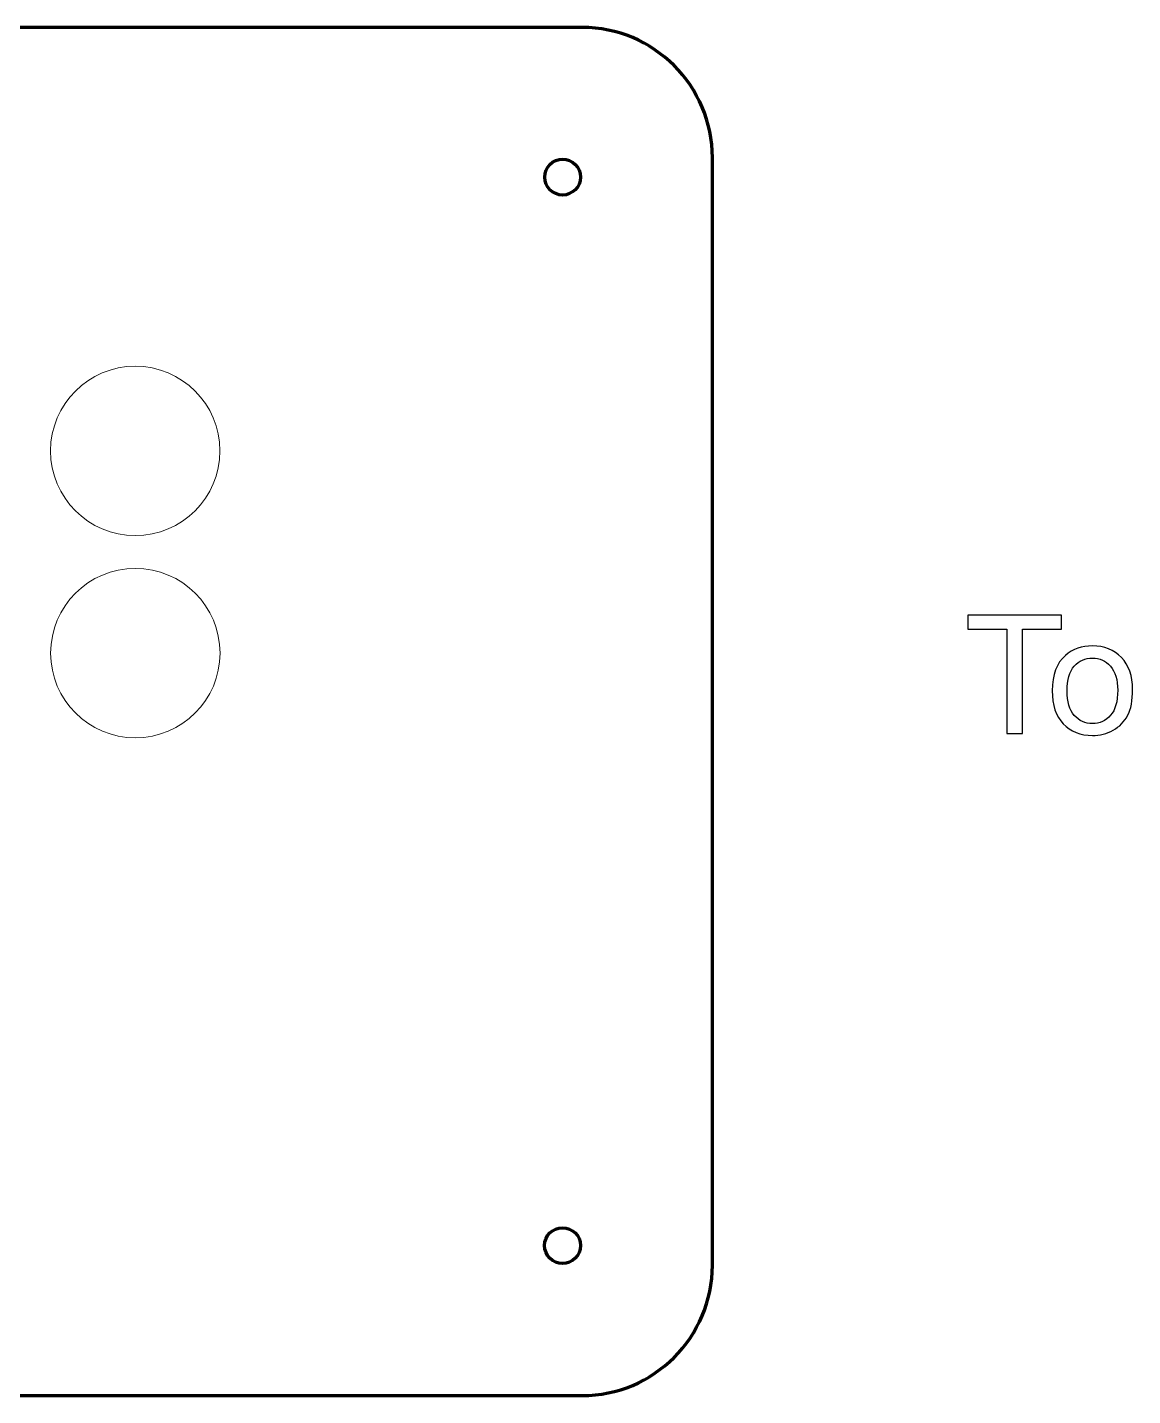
# Model space of a CAD drawing. Header units: millimetres. Extents: x 198 to 2323, y -968 to 148.
# Drawn here: x 455.3 to 625, y -801.6 to -591.6 of the extents above; entities that cross this region are included whole.
import ezdxf

# ---------------------------------------------------------------- set-up
doc = ezdxf.new("R2010")
doc.units = ezdxf.units.MM
doc.header["$MEASUREMENT"] = 0
doc.layers.add('Layer 1', color=7, linetype='Continuous')

msp = doc.modelspace()

# ---------------------------------------------------------------- linework, layer by layer
at = {"layer": 'Layer 1', "color": 250, "lineweight": 70}
for centre in [(537.4884, -614.5525), (537.4684, -778.5425)]:
    msp.add_ellipse(centre, major_axis=(0, 2.75), ratio=1, dxfattribs=at)
at = {"layer": 'Layer 1', "color": 250, "lineweight": 18}
for centre in [(471.9034, -656.5755), (471.9159, -687.6004)]:
    msp.add_ellipse(centre, major_axis=(0, 13.0001), ratio=0.99999231, dxfattribs=at)
at = {"layer": 'Layer 1', "color": 250, "lineweight": 70}
msp.add_open_spline([(220.4708, -591.568), (220.4708, -591.568), (540.4708, -591.568), (540.4708, -591.568), (551.4708, -591.568), (560.4708, -600.568), (560.4708, -611.5679), (560.4708, -611.5679), (560.4708, -781.5681), (560.4708, -781.5681), (560.4708, -792.568), (551.4708, -801.568), (540.4708, -801.568), (540.4708, -801.568), (220.4708, -801.568), (220.4708, -801.568), (209.4709, -801.568), (200.4708, -792.568), (200.4708, -781.5681), (200.4708, -781.5681), (200.4708, -611.5679), (200.4708, -611.5679), (200.4708, -600.568), (209.4709, -591.568), (220.4708, -591.568)], degree=3, knots=[0, 0, 0, 0, 0.125, 0.125, 0.125, 0.25, 0.25, 0.25, 0.375, 0.375, 0.375, 0.5, 0.5, 0.5, 0.625, 0.625, 0.625, 0.75, 0.75, 0.75, 0.875, 0.875, 0.875, 1, 1, 1, 1], dxfattribs=at)
at = {"layer": 'Layer 1', "color": 250}
for points, knots in [([(605.6516, -699.9655), (605.6516, -699.9655), (605.6516, -683.9127), (605.6516, -683.9127), (605.6516, -683.9127), (599.6572, -683.9127), (599.6572, -683.9127), (599.6572, -683.9127), (599.6572, -681.7791), (599.6572, -681.7791), (599.6572, -681.7791), (614.059, -681.7791), (614.059, -681.7791), (614.059, -681.7791), (614.059, -683.9127), (614.059, -683.9127), (614.059, -683.9127), (608.0646, -683.9127), (608.0646, -683.9127), (608.0646, -683.9127), (608.0646, -699.9655), (608.0646, -699.9655), (608.0646, -699.9655), (605.6516, -699.9655), (605.6516, -699.9655)], [0, 0, 0, 0, 0.125, 0.125, 0.125, 0.25, 0.25, 0.25, 0.375, 0.375, 0.375, 0.5, 0.5, 0.5, 0.625, 0.625, 0.625, 0.75, 0.75, 0.75, 0.875, 0.875, 0.875, 1, 1, 1, 1]), ([(612.6112, -693.3742), (612.6112, -690.94), (613.2885, -689.1366), (614.6474, -687.964), (615.7777, -686.9903), (617.162, -686.5035), (618.7919, -686.5035), (620.5995, -686.5035), (622.0812, -687.0962), (623.2326, -688.2815), (624.3799, -689.4626), (624.9556, -691.1009), (624.9556, -693.1879), (624.9556, -694.8813), (624.7016, -696.2105), (624.1936, -697.18), (623.6856, -698.1494), (622.9448, -698.9029), (621.9711, -699.4406), (621.0017, -699.9782), (619.9391, -700.2449), (618.7919, -700.2449), (616.9461, -700.2449), (615.456, -699.6565), (614.3172, -698.4754), (613.1785, -697.2943), (612.6112, -695.5925), (612.6112, -693.3742)], [0, 0, 0, 0, 0.11111111, 0.11111111, 0.11111111, 0.22222222, 0.22222222, 0.22222222, 0.33333333, 0.33333333, 0.33333333, 0.44444444, 0.44444444, 0.44444444, 0.55555556, 0.55555556, 0.55555556, 0.66666667, 0.66666667, 0.66666667, 0.77777778, 0.77777778, 0.77777778, 0.88888889, 0.88888889, 0.88888889, 1, 1, 1, 1]), ([(614.8972, -693.3784), (614.8972, -695.0633), (615.2655, -696.3248), (616.0021, -697.1588), (616.7429, -697.997), (617.67, -698.4161), (618.7919, -698.4161), (619.901, -698.4161), (620.8239, -697.997), (621.5647, -697.1546), (622.3013, -696.3121), (622.6696, -695.0294), (622.6696, -693.3065), (622.6696, -691.6809), (622.2971, -690.449), (621.5562, -689.615), (620.8154, -688.7768), (619.8925, -688.3577), (618.7919, -688.3577), (617.67, -688.3577), (616.7429, -688.7726), (616.0021, -689.6065), (615.2655, -690.4405), (614.8972, -691.6978), (614.8972, -693.3784)], [0, 0, 0, 0, 0.125, 0.125, 0.125, 0.25, 0.25, 0.25, 0.375, 0.375, 0.375, 0.5, 0.5, 0.5, 0.625, 0.625, 0.625, 0.75, 0.75, 0.75, 0.875, 0.875, 0.875, 1, 1, 1, 1])]:
    msp.add_open_spline(points, degree=3, knots=knots, dxfattribs=at)

doc.saveas('drawing.dxf')
